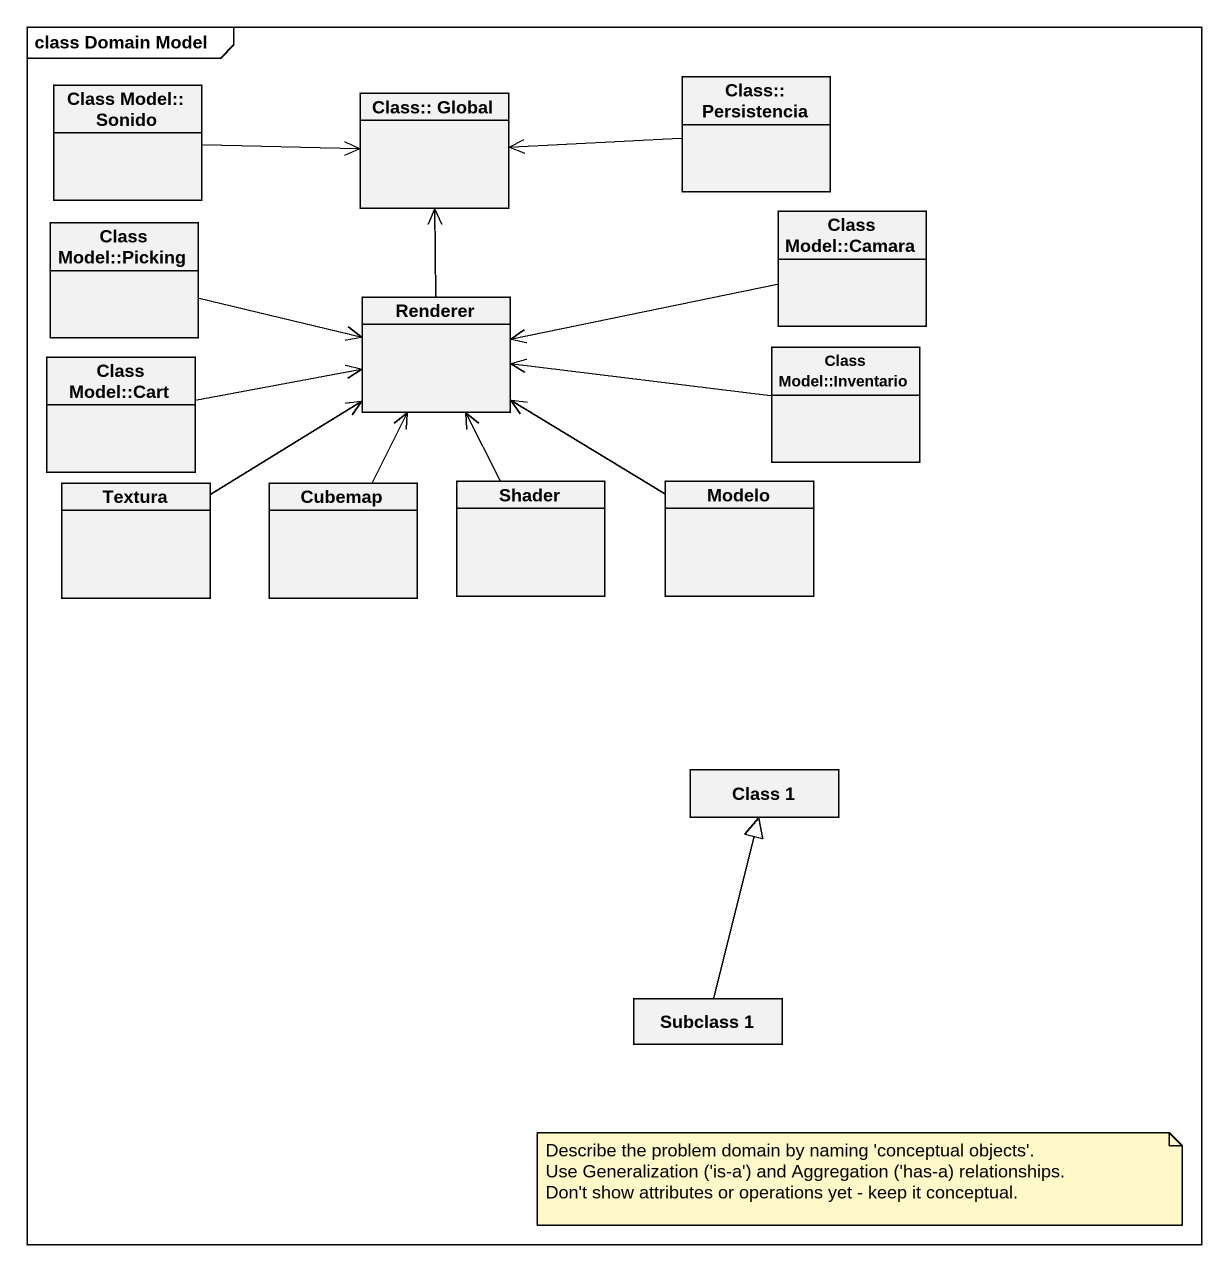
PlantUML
@startuml
mainframe class Domain Model
hide circle
hide empty members
class "Class:: Persistencia" as Class_Persistencia
class "Class Model:: Sonido" as Class_Model_Sonido
class "Class:: Global" as Class_Global
class "Class Model::Picking" as Class_Model_Picking
class "Class Model::Camara" as Class_Model_Camara
class Renderer
class "Class Model::Cart" as Class_Model_Cart
class "Class Model::Inventario" as Class_Model_Inventario
class Textura
class Cubemap
class Shader
class Modelo
class "Class 1" as Class_1
class "Subclass 1" as Subclass_1
Class_Persistencia -left-> Class_Global
Class_Model_Sonido -right-> Class_Global
Class_Model_Picking -right-> Renderer
Class_Model_Camara -left-> Renderer
Renderer -up-> Class_Global
Class_Model_Cart -right-> Renderer
Class_Model_Inventario -left-> Renderer
Textura -up-> Renderer
Cubemap -up-> Renderer
Shader -up-> Renderer
Modelo -up-> Renderer
Subclass_1 -up-|> Class_1
note as N1
  Describe the problem domain by naming 'conceptual objects'.
  Use Generalization ('is-a') and Aggregation ('has-a) relationships.
  Don't show attributes or operations yet - keep it conceptual.
end note
@enduml
